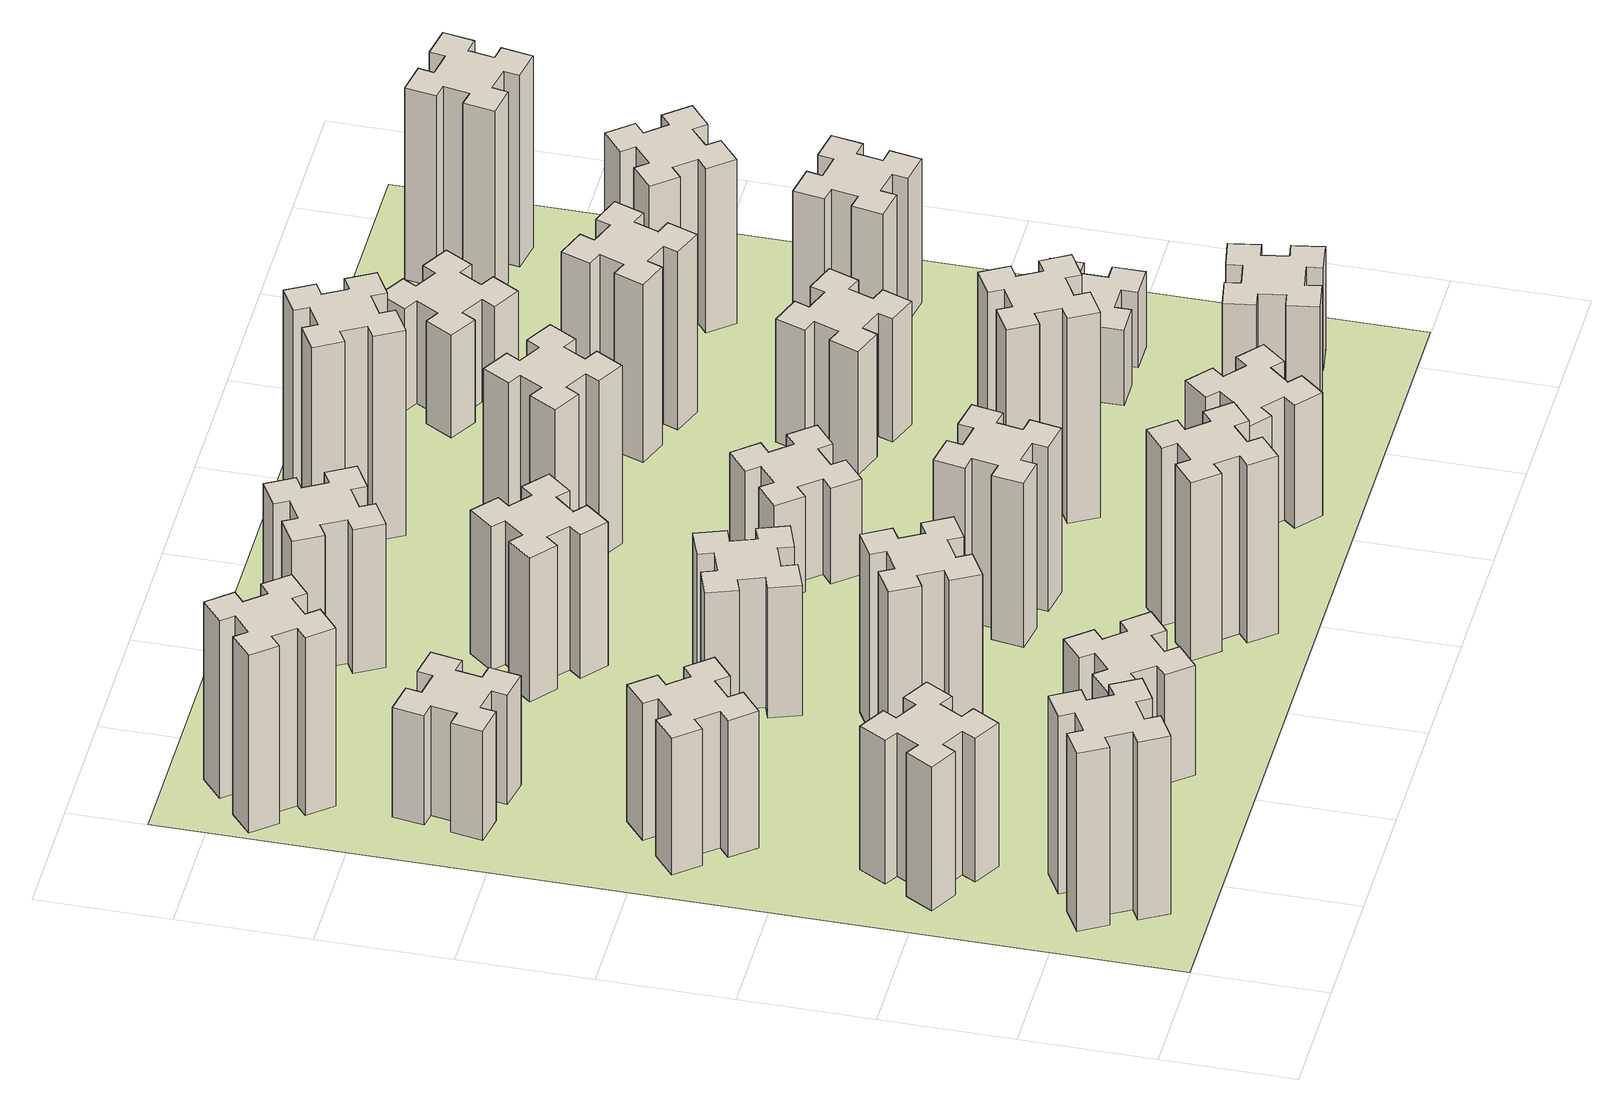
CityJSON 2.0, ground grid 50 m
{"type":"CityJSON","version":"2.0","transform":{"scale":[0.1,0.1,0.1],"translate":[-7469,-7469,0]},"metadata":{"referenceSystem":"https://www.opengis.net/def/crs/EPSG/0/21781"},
"CityObjects":{
"building1":{"type":"Building","attributes":{"class":"1000","function":"1000","usage":"1000","yearOfConstruction":2016,"roofType":"1000","measuredHeight":78,"storeysAboveGround":30,"storeysBelowGround":0},"geometry":[{"type":"Solid","lod":"1","boundaries":[[[[0,1,2,3,4,5,6,7,8,9,10,11,12,13,14,15,16,17,18,19]],[[17,16,20,21]],[[16,15,22,20]],[[15,14,23,22]],[[14,13,24,23]],[[13,12,25,24]],[[12,11,26,25]],[[11,10,27,26]],[[10,9,28,27]],[[9,8,29,28]],[[8,7,30,29]],[[7,6,31,30]],[[6,5,32,31]],[[5,4,33,32]],[[4,3,34,33]],[[3,2,35,34]],[[2,1,36,35]],[[1,0,37,36]],[[0,19,38,37]],[[19,18,39,38]],[[18,17,21,39]],[[24,25,26,27,28,29,30,31,32,33,34,35,36,37,38,39,21,20,22,23]]]]}]},
"building2":{"type":"Building","attributes":{"class":"1000","function":"1000","usage":"1000","yearOfConstruction":2016,"roofType":"1000","measuredHeight":63,"storeysAboveGround":30,"storeysBelowGround":0},"geometry":[{"type":"Solid","lod":"1","boundaries":[[[[40,41,42,43,44,45,46,47,48,49,50,51,52,53,54,55,56,57,58,59]],[[57,56,60,61]],[[56,55,62,60]],[[55,54,63,62]],[[54,53,64,63]],[[53,52,65,64]],[[52,51,66,65]],[[51,50,67,66]],[[50,49,68,67]],[[49,48,69,68]],[[48,47,70,69]],[[47,46,71,70]],[[46,45,72,71]],[[45,44,73,72]],[[44,43,74,73]],[[43,42,75,74]],[[42,41,76,75]],[[41,40,77,76]],[[40,59,78,77]],[[59,58,79,78]],[[58,57,61,79]],[[64,65,66,67,68,69,70,71,72,73,74,75,76,77,78,79,61,60,62,63]]]]}]},
"building3":{"type":"Building","attributes":{"class":"1000","function":"1000","usage":"1000","yearOfConstruction":2016,"roofType":"1000","measuredHeight":60,"storeysAboveGround":30,"storeysBelowGround":0},"geometry":[{"type":"Solid","lod":"1","boundaries":[[[[80,81,82,83,84,85,86,87,88,89,90,91,92,93,94,95,96,97,98,99]],[[97,96,100,101]],[[96,95,102,100]],[[95,94,103,102]],[[94,93,104,103]],[[93,92,105,104]],[[92,91,106,105]],[[91,90,107,106]],[[90,89,108,107]],[[89,88,109,108]],[[88,87,110,109]],[[87,86,111,110]],[[86,85,112,111]],[[85,84,113,112]],[[84,83,114,113]],[[83,82,115,114]],[[82,81,116,115]],[[81,80,117,116]],[[80,99,118,117]],[[99,98,119,118]],[[98,97,101,119]],[[104,105,106,107,108,109,110,111,112,113,114,115,116,117,118,119,101,100,102,103]]]]}]},
"building4":{"type":"Building","attributes":{"class":"1000","function":"1000","usage":"1000","yearOfConstruction":2016,"roofType":"1000","measuredHeight":48,"storeysAboveGround":30,"storeysBelowGround":0},"geometry":[{"type":"Solid","lod":"1","boundaries":[[[[120,121,122,123,124,125,126,127,128,129,130,131,132,133,134,135,136,137,138,139]],[[137,136,140,141]],[[136,135,142,140]],[[135,134,143,142]],[[134,133,144,143]],[[133,132,145,144]],[[132,131,146,145]],[[131,130,147,146]],[[130,129,148,147]],[[129,128,149,148]],[[128,127,150,149]],[[127,126,151,150]],[[126,125,152,151]],[[125,124,153,152]],[[124,123,154,153]],[[123,122,155,154]],[[122,121,156,155]],[[121,120,157,156]],[[120,139,158,157]],[[139,138,159,158]],[[138,137,141,159]],[[144,145,146,147,148,149,150,151,152,153,154,155,156,157,158,159,141,140,142,143]]]]}]},
"building5":{"type":"Building","attributes":{"class":"1000","function":"1000","usage":"1000","yearOfConstruction":2016,"roofType":"1000","measuredHeight":48,"storeysAboveGround":30,"storeysBelowGround":0},"geometry":[{"type":"Solid","lod":"1","boundaries":[[[[160,161,162,163,164,165,166,167,168,169,170,171,172,173,174,175,176,177,178,179]],[[177,176,180,181]],[[176,175,182,180]],[[175,174,183,182]],[[174,173,184,183]],[[173,172,185,184]],[[172,171,186,185]],[[171,170,187,186]],[[170,169,188,187]],[[169,168,189,188]],[[168,167,190,189]],[[167,166,191,190]],[[166,165,192,191]],[[165,164,193,192]],[[164,163,194,193]],[[163,162,195,194]],[[162,161,196,195]],[[161,160,197,196]],[[160,179,198,197]],[[179,178,199,198]],[[178,177,181,199]],[[184,185,186,187,188,189,190,191,192,193,194,195,196,197,198,199,181,180,182,183]]]]}]},
"building6":{"type":"Building","attributes":{"class":"1000","function":"1000","usage":"1000","yearOfConstruction":2016,"roofType":"1000","measuredHeight":78,"storeysAboveGround":30,"storeysBelowGround":0},"geometry":[{"type":"Solid","lod":"1","boundaries":[[[[200,201,202,203,204,205,206,207,208,209,210,211,212,213,214,215,216,217,218,219]],[[217,216,220,221]],[[216,215,222,220]],[[215,214,223,222]],[[214,213,224,223]],[[213,212,225,224]],[[212,211,226,225]],[[211,210,227,226]],[[210,209,228,227]],[[209,208,229,228]],[[208,207,230,229]],[[207,206,231,230]],[[206,205,232,231]],[[205,204,233,232]],[[204,203,234,233]],[[203,202,235,234]],[[202,201,236,235]],[[201,200,237,236]],[[200,219,238,237]],[[219,218,239,238]],[[218,217,221,239]],[[224,225,226,227,228,229,230,231,232,233,234,235,236,237,238,239,221,220,222,223]]]]}]},
"building7":{"type":"Building","attributes":{"class":"1000","function":"1000","usage":"1000","yearOfConstruction":2016,"roofType":"1000","measuredHeight":78,"storeysAboveGround":30,"storeysBelowGround":0},"geometry":[{"type":"Solid","lod":"1","boundaries":[[[[240,241,242,243,244,245,246,247,248,249,250,251,252,253,254,255,256,257,258,259]],[[257,256,260,261]],[[256,255,262,260]],[[255,254,263,262]],[[254,253,264,263]],[[253,252,265,264]],[[252,251,266,265]],[[251,250,267,266]],[[250,249,268,267]],[[249,248,269,268]],[[248,247,270,269]],[[247,246,271,270]],[[246,245,272,271]],[[245,244,273,272]],[[244,243,274,273]],[[243,242,275,274]],[[242,241,276,275]],[[241,240,277,276]],[[240,259,278,277]],[[259,258,279,278]],[[258,257,261,279]],[[264,265,266,267,268,269,270,271,272,273,274,275,276,277,278,279,261,260,262,263]]]]}]},
"building8":{"type":"Building","attributes":{"class":"1000","function":"1000","usage":"1000","yearOfConstruction":2016,"roofType":"1000","measuredHeight":57,"storeysAboveGround":30,"storeysBelowGround":0},"geometry":[{"type":"Solid","lod":"1","boundaries":[[[[280,281,282,283,284,285,286,287,288,289,290,291,292,293,294,295,296,297,298,299]],[[297,296,300,301]],[[296,295,302,300]],[[295,294,303,302]],[[294,293,304,303]],[[293,292,305,304]],[[292,291,306,305]],[[291,290,307,306]],[[290,289,308,307]],[[289,288,309,308]],[[288,287,310,309]],[[287,286,311,310]],[[286,285,312,311]],[[285,284,313,312]],[[284,283,314,313]],[[283,282,315,314]],[[282,281,316,315]],[[281,280,317,316]],[[280,299,318,317]],[[299,298,319,318]],[[298,297,301,319]],[[304,305,306,307,308,309,310,311,312,313,314,315,316,317,318,319,301,300,302,303]]]]}]},
"building9":{"type":"Building","attributes":{"class":"1000","function":"1000","usage":"1000","yearOfConstruction":2016,"roofType":"1000","measuredHeight":63,"storeysAboveGround":30,"storeysBelowGround":0},"geometry":[{"type":"Solid","lod":"1","boundaries":[[[[320,321,322,323,324,325,326,327,328,329,330,331,332,333,334,335,336,337,338,339]],[[337,336,340,341]],[[336,335,342,340]],[[335,334,343,342]],[[334,333,344,343]],[[333,332,345,344]],[[332,331,346,345]],[[331,330,347,346]],[[330,329,348,347]],[[329,328,349,348]],[[328,327,350,349]],[[327,326,351,350]],[[326,325,352,351]],[[325,324,353,352]],[[324,323,354,353]],[[323,322,355,354]],[[322,321,356,355]],[[321,320,357,356]],[[320,339,358,357]],[[339,338,359,358]],[[338,337,341,359]],[[344,345,346,347,348,349,350,351,352,353,354,355,356,357,358,359,341,340,342,343]]]]}]},
"building10":{"type":"Building","attributes":{"class":"1000","function":"1000","usage":"1000","yearOfConstruction":2016,"roofType":"1000","measuredHeight":78,"storeysAboveGround":30,"storeysBelowGround":0},"geometry":[{"type":"Solid","lod":"1","boundaries":[[[[360,361,362,363,364,365,366,367,368,369,370,371,372,373,374,375,376,377,378,379]],[[377,376,380,381]],[[376,375,382,380]],[[375,374,383,382]],[[374,373,384,383]],[[373,372,385,384]],[[372,371,386,385]],[[371,370,387,386]],[[370,369,388,387]],[[369,368,389,388]],[[368,367,390,389]],[[367,366,391,390]],[[366,365,392,391]],[[365,364,393,392]],[[364,363,394,393]],[[363,362,395,394]],[[362,361,396,395]],[[361,360,397,396]],[[360,379,398,397]],[[379,378,399,398]],[[378,377,381,399]],[[384,385,386,387,388,389,390,391,392,393,394,395,396,397,398,399,381,380,382,383]]]]}]},
"building11":{"type":"Building","attributes":{"class":"1000","function":"1000","usage":"1000","yearOfConstruction":2016,"roofType":"1000","measuredHeight":63,"storeysAboveGround":30,"storeysBelowGround":0},"geometry":[{"type":"Solid","lod":"1","boundaries":[[[[400,401,402,403,404,405,406,407,408,409,410,411,412,413,414,415,416,417,418,419]],[[417,416,420,421]],[[416,415,422,420]],[[415,414,423,422]],[[414,413,424,423]],[[413,412,425,424]],[[412,411,426,425]],[[411,410,427,426]],[[410,409,428,427]],[[409,408,429,428]],[[408,407,430,429]],[[407,406,431,430]],[[406,405,432,431]],[[405,404,433,432]],[[404,403,434,433]],[[403,402,435,434]],[[402,401,436,435]],[[401,400,437,436]],[[400,419,438,437]],[[419,418,439,438]],[[418,417,421,439]],[[424,425,426,427,428,429,430,431,432,433,434,435,436,437,438,439,421,420,422,423]]]]}]},
"building12":{"type":"Building","attributes":{"class":"1000","function":"1000","usage":"1000","yearOfConstruction":2016,"roofType":"1000","measuredHeight":72,"storeysAboveGround":30,"storeysBelowGround":0},"geometry":[{"type":"Solid","lod":"1","boundaries":[[[[440,441,442,443,444,445,446,447,448,449,450,451,452,453,454,455,456,457,458,459]],[[457,456,460,461]],[[456,455,462,460]],[[455,454,463,462]],[[454,453,464,463]],[[453,452,465,464]],[[452,451,466,465]],[[451,450,467,466]],[[450,449,468,467]],[[449,448,469,468]],[[448,447,470,469]],[[447,446,471,470]],[[446,445,472,471]],[[445,444,473,472]],[[444,443,474,473]],[[443,442,475,474]],[[442,441,476,475]],[[441,440,477,476]],[[440,459,478,477]],[[459,458,479,478]],[[458,457,461,479]],[[464,465,466,467,468,469,470,471,472,473,474,475,476,477,478,479,461,460,462,463]]]]}]},
"building13":{"type":"Building","attributes":{"class":"1000","function":"1000","usage":"1000","yearOfConstruction":2016,"roofType":"1000","measuredHeight":42,"storeysAboveGround":30,"storeysBelowGround":0},"geometry":[{"type":"Solid","lod":"1","boundaries":[[[[480,481,482,483,484,485,486,487,488,489,490,491,492,493,494,495,496,497,498,499]],[[497,496,500,501]],[[496,495,502,500]],[[495,494,503,502]],[[494,493,504,503]],[[493,492,505,504]],[[492,491,506,505]],[[491,490,507,506]],[[490,489,508,507]],[[489,488,509,508]],[[488,487,510,509]],[[487,486,511,510]],[[486,485,512,511]],[[485,484,513,512]],[[484,483,514,513]],[[483,482,515,514]],[[482,481,516,515]],[[481,480,517,516]],[[480,499,518,517]],[[499,498,519,518]],[[498,497,501,519]],[[504,505,506,507,508,509,510,511,512,513,514,515,516,517,518,519,501,500,502,503]]]]}]},
"building14":{"type":"Building","attributes":{"class":"1000","function":"1000","usage":"1000","yearOfConstruction":2016,"roofType":"1000","measuredHeight":78,"storeysAboveGround":30,"storeysBelowGround":0},"geometry":[{"type":"Solid","lod":"1","boundaries":[[[[520,521,522,523,524,525,526,527,528,529,530,531,532,533,534,535,536,537,538,539]],[[537,536,540,541]],[[536,535,542,540]],[[535,534,543,542]],[[534,533,544,543]],[[533,532,545,544]],[[532,531,546,545]],[[531,530,547,546]],[[530,529,548,547]],[[529,528,549,548]],[[528,527,550,549]],[[527,526,551,550]],[[526,525,552,551]],[[525,524,553,552]],[[524,523,554,553]],[[523,522,555,554]],[[522,521,556,555]],[[521,520,557,556]],[[520,539,558,557]],[[539,538,559,558]],[[538,537,541,559]],[[544,545,546,547,548,549,550,551,552,553,554,555,556,557,558,559,541,540,542,543]]]]}]},
"building15":{"type":"Building","attributes":{"class":"1000","function":"1000","usage":"1000","yearOfConstruction":2016,"roofType":"1000","measuredHeight":54,"storeysAboveGround":30,"storeysBelowGround":0},"geometry":[{"type":"Solid","lod":"1","boundaries":[[[[560,561,562,563,564,565,566,567,568,569,570,571,572,573,574,575,576,577,578,579]],[[577,576,580,581]],[[576,575,582,580]],[[575,574,583,582]],[[574,573,584,583]],[[573,572,585,584]],[[572,571,586,585]],[[571,570,587,586]],[[570,569,588,587]],[[569,568,589,588]],[[568,567,590,589]],[[567,566,591,590]],[[566,565,592,591]],[[565,564,593,592]],[[564,563,594,593]],[[563,562,595,594]],[[562,561,596,595]],[[561,560,597,596]],[[560,579,598,597]],[[579,578,599,598]],[[578,577,581,599]],[[584,585,586,587,588,589,590,591,592,593,594,595,596,597,598,599,581,580,582,583]]]]}]},
"building16":{"type":"Building","attributes":{"class":"1000","function":"1000","usage":"1000","yearOfConstruction":2016,"roofType":"1000","measuredHeight":90,"storeysAboveGround":30,"storeysBelowGround":0},"geometry":[{"type":"Solid","lod":"1","boundaries":[[[[600,601,602,603,604,605,606,607,608,609,610,611,612,613,614,615,616,617,618,619]],[[617,616,620,621]],[[616,615,622,620]],[[615,614,623,622]],[[614,613,624,623]],[[613,612,625,624]],[[612,611,626,625]],[[611,610,627,626]],[[610,609,628,627]],[[609,608,629,628]],[[608,607,630,629]],[[607,606,631,630]],[[606,605,632,631]],[[605,604,633,632]],[[604,603,634,633]],[[603,602,635,634]],[[602,601,636,635]],[[601,600,637,636]],[[600,619,638,637]],[[619,618,639,638]],[[618,617,621,639]],[[624,625,626,627,628,629,630,631,632,633,634,635,636,637,638,639,621,620,622,623]]]]}]},
"building17":{"type":"Building","attributes":{"class":"1000","function":"1000","usage":"1000","yearOfConstruction":2016,"roofType":"1000","measuredHeight":90,"storeysAboveGround":30,"storeysBelowGround":0},"geometry":[{"type":"Solid","lod":"1","boundaries":[[[[640,641,642,643,644,645,646,647,648,649,650,651,652,653,654,655,656,657,658,659]],[[657,656,660,661]],[[656,655,662,660]],[[655,654,663,662]],[[654,653,664,663]],[[653,652,665,664]],[[652,651,666,665]],[[651,650,667,666]],[[650,649,668,667]],[[649,648,669,668]],[[648,647,670,669]],[[647,646,671,670]],[[646,645,672,671]],[[645,644,673,672]],[[644,643,674,673]],[[643,642,675,674]],[[642,641,676,675]],[[641,640,677,676]],[[640,659,678,677]],[[659,658,679,678]],[[658,657,661,679]],[[664,665,666,667,668,669,670,671,672,673,674,675,676,677,678,679,661,660,662,663]]]]}]},
"building18":{"type":"Building","attributes":{"class":"1000","function":"1000","usage":"1000","yearOfConstruction":2016,"roofType":"1000","measuredHeight":54,"storeysAboveGround":30,"storeysBelowGround":0},"geometry":[{"type":"Solid","lod":"1","boundaries":[[[[680,681,682,683,684,685,686,687,688,689,690,691,692,693,694,695,696,697,698,699]],[[697,696,700,701]],[[696,695,702,700]],[[695,694,703,702]],[[694,693,704,703]],[[693,692,705,704]],[[692,691,706,705]],[[691,690,707,706]],[[690,689,708,707]],[[689,688,709,708]],[[688,687,710,709]],[[687,686,711,710]],[[686,685,712,711]],[[685,684,713,712]],[[684,683,714,713]],[[683,682,715,714]],[[682,681,716,715]],[[681,680,717,716]],[[680,699,718,717]],[[699,698,719,718]],[[698,697,701,719]],[[704,705,706,707,708,709,710,711,712,713,714,715,716,717,718,719,701,700,702,703]]]]}]},
"building19":{"type":"Building","attributes":{"class":"1000","function":"1000","usage":"1000","yearOfConstruction":2016,"roofType":"1000","measuredHeight":78,"storeysAboveGround":30,"storeysBelowGround":0},"geometry":[{"type":"Solid","lod":"1","boundaries":[[[[720,721,722,723,724,725,726,727,728,729,730,731,732,733,734,735,736,737,738,739]],[[737,736,740,741]],[[736,735,742,740]],[[735,734,743,742]],[[734,733,744,743]],[[733,732,745,744]],[[732,731,746,745]],[[731,730,747,746]],[[730,729,748,747]],[[729,728,749,748]],[[728,727,750,749]],[[727,726,751,750]],[[726,725,752,751]],[[725,724,753,752]],[[724,723,754,753]],[[723,722,755,754]],[[722,721,756,755]],[[721,720,757,756]],[[720,739,758,757]],[[739,738,759,758]],[[738,737,741,759]],[[744,745,746,747,748,749,750,751,752,753,754,755,756,757,758,759,741,740,742,743]]]]}]},
"building20":{"type":"Building","attributes":{"class":"1000","function":"1000","usage":"1000","yearOfConstruction":2016,"roofType":"1000","measuredHeight":45,"storeysAboveGround":30,"storeysBelowGround":0},"geometry":[{"type":"Solid","lod":"1","boundaries":[[[[760,761,762,763,764,765,766,767,768,769,770,771,772,773,774,775,776,777,778,779]],[[777,776,780,781]],[[776,775,782,780]],[[775,774,783,782]],[[774,773,784,783]],[[773,772,785,784]],[[772,771,786,785]],[[771,770,787,786]],[[770,769,788,787]],[[769,768,789,788]],[[768,767,790,789]],[[767,766,791,790]],[[766,765,792,791]],[[765,764,793,792]],[[764,763,794,793]],[[763,762,795,794]],[[762,761,796,795]],[[761,760,797,796]],[[760,779,798,797]],[[779,778,799,798]],[[778,777,781,799]],[[784,785,786,787,788,789,790,791,792,793,794,795,796,797,798,799,781,780,782,783]]]]}]},
"building21":{"type":"Building","attributes":{"class":"1000","function":"1000","usage":"1000","yearOfConstruction":2016,"roofType":"1000","measuredHeight":45,"storeysAboveGround":30,"storeysBelowGround":0},"geometry":[{"type":"Solid","lod":"1","boundaries":[[[[800,801,802,803,804,805,806,807,808,809,810,811,812,813,814,815,816,817,818,819]],[[817,816,820,821]],[[816,815,822,820]],[[815,814,823,822]],[[814,813,824,823]],[[813,812,825,824]],[[812,811,826,825]],[[811,810,827,826]],[[810,809,828,827]],[[809,808,829,828]],[[808,807,830,829]],[[807,806,831,830]],[[806,805,832,831]],[[805,804,833,832]],[[804,803,834,833]],[[803,802,835,834]],[[802,801,836,835]],[[801,800,837,836]],[[800,819,838,837]],[[819,818,839,838]],[[818,817,821,839]],[[824,825,826,827,828,829,830,831,832,833,834,835,836,837,838,839,821,820,822,823]]]]}]},
"building22":{"type":"Building","attributes":{"class":"1000","function":"1000","usage":"1000","yearOfConstruction":2016,"roofType":"1000","measuredHeight":33,"storeysAboveGround":30,"storeysBelowGround":0},"geometry":[{"type":"Solid","lod":"1","boundaries":[[[[840,841,842,843,844,845,846,847,848,849,850,851,852,853,854,855,856,857,858,859]],[[857,856,860,861]],[[856,855,862,860]],[[855,854,863,862]],[[854,853,864,863]],[[853,852,865,864]],[[852,851,866,865]],[[851,850,867,866]],[[850,849,868,867]],[[849,848,869,868]],[[848,847,870,869]],[[847,846,871,870]],[[846,845,872,871]],[[845,844,873,872]],[[844,843,874,873]],[[843,842,875,874]],[[842,841,876,875]],[[841,840,877,876]],[[840,859,878,877]],[[859,858,879,878]],[[858,857,861,879]],[[864,865,866,867,868,869,870,871,872,873,874,875,876,877,878,879,861,860,862,863]]]]}]},
"building23":{"type":"Building","attributes":{"class":"1000","function":"1000","usage":"1000","yearOfConstruction":2016,"roofType":"1000","measuredHeight":63,"storeysAboveGround":30,"storeysBelowGround":0},"geometry":[{"type":"Solid","lod":"1","boundaries":[[[[880,881,882,883,884,885,886,887,888,889,890,891,892,893,894,895,896,897,898,899]],[[897,896,900,901]],[[896,895,902,900]],[[895,894,903,902]],[[894,893,904,903]],[[893,892,905,904]],[[892,891,906,905]],[[891,890,907,906]],[[890,889,908,907]],[[889,888,909,908]],[[888,887,910,909]],[[887,886,911,910]],[[886,885,912,911]],[[885,884,913,912]],[[884,883,914,913]],[[883,882,915,914]],[[882,881,916,915]],[[881,880,917,916]],[[880,899,918,917]],[[899,898,919,918]],[[898,897,901,919]],[[904,905,906,907,908,909,910,911,912,913,914,915,916,917,918,919,901,900,902,903]]]]}]},
"building24":{"type":"Building","attributes":{"class":"1000","function":"1000","usage":"1000","yearOfConstruction":2016,"roofType":"1000","measuredHeight":72,"storeysAboveGround":30,"storeysBelowGround":0},"geometry":[{"type":"Solid","lod":"1","boundaries":[[[[920,921,922,923,924,925,926,927,928,929,930,931,932,933,934,935,936,937,938,939]],[[937,936,940,941]],[[936,935,942,940]],[[935,934,943,942]],[[934,933,944,943]],[[933,932,945,944]],[[932,931,946,945]],[[931,930,947,946]],[[930,929,948,947]],[[929,928,949,948]],[[928,927,950,949]],[[927,926,951,950]],[[926,925,952,951]],[[925,924,953,952]],[[924,923,954,953]],[[923,922,955,954]],[[922,921,956,955]],[[921,920,957,956]],[[920,939,958,957]],[[939,938,959,958]],[[938,937,941,959]],[[944,945,946,947,948,949,950,951,952,953,954,955,956,957,958,959,941,940,942,943]]]]}]},
"building25":{"type":"Building","attributes":{"class":"1000","function":"1000","usage":"1000","yearOfConstruction":2016,"roofType":"1000","measuredHeight":84,"storeysAboveGround":30,"storeysBelowGround":0},"geometry":[{"type":"Solid","lod":"1","boundaries":[[[[960,961,962,963,964,965,966,967,968,969,970,971,972,973,974,975,976,977,978,979]],[[977,976,980,981]],[[976,975,982,980]],[[975,974,983,982]],[[974,973,984,983]],[[973,972,985,984]],[[972,971,986,985]],[[971,970,987,986]],[[970,969,988,987]],[[969,968,989,988]],[[968,967,990,989]],[[967,966,991,990]],[[966,965,992,991]],[[965,964,993,992]],[[964,963,994,993]],[[963,962,995,994]],[[962,961,996,995]],[[961,960,997,996]],[[960,979,998,997]],[[979,978,999,998]],[[978,977,981,999]],[[984,985,986,987,988,989,990,991,992,993,994,995,996,997,998,999,981,980,982,983]]]]}]},
"landuse1":{"type":"LandUse","attributes":{"name":"plot1","function":"1010"},"geometry":[{"type":"MultiSurface","lod":"1","boundaries":[[[1000,1001,1002,1003]]]}]}
},
"vertices":[
[364,496,0],[277,446,0],[247,498,0],[143,438,0],[203,334,0],[255,364,0],[305,277,0],[253,247,0],[313,143,0],[417,203,0],[387,255,0],[474,305,0],[504,253,0],[608,313,0],[548,417,0],[496,387,0],[446,474,0],[498,504,0],[438,608,0],[334,548,0],[446,474,780],[498,504,780],[496,387,780],[548,417,780],[608,313,780],[504,253,780],[474,305,780],[387,255,780],[417,203,780],[313,143,780],[253,247,780],[305,277,780],[255,364,780],[203,334,780],[143,438,780],[247,498,780],[277,446,780],[364,496,780],[334,548,780],[438,608,780],
[474,1086,0],[387,1136,0],[417,1188,0],[313,1248,0],[253,1144,0],[305,1114,0],[255,1027,0],[203,1057,0],[143,953,0],[247,893,0],[277,945,0],[364,895,0],[334,843,0],[438,783,0],[498,887,0],[446,917,0],[496,1004,0],[548,974,0],[608,1078,0],[504,1138,0],[496,1004,630],[548,974,630],[446,917,630],[498,887,630],[438,783,630],[334,843,630],[364,895,630],[277,945,630],[247,893,630],[143,953,630],[203,1057,630],[255,1027,630],[305,1114,630],[253,1144,630],[313,1248,630],[417,1188,630],[387,1136,630],[474,1086,630],[504,1138,630],[608,1078,630],
[259,1823,0],[323,1746,0],[277,1708,0],[354,1616,0],[446,1693,0],[408,1739,0],[484,1803,0],[523,1757,0],[615,1834,0],[538,1926,0],[492,1888,0],[427,1964,0],[473,2003,0],[396,2095,0],[304,2018,0],[343,1972,0],[266,1907,0],[228,1953,0],[136,1876,0],[213,1784,0],[266,1907,600],[228,1953,600],[343,1972,600],[304,2018,600],[396,2095,600],[473,2003,600],[427,1964,600],[492,1888,600],[538,1926,600],[615,1834,600],[523,1757,600],[484,1803,600],[408,1739,600],[446,1693,600],[354,1616,600],[277,1708,600],[323,1746,600],[259,1823,600],[213,1784,600],[136,1876,600],
[475,2627,0],[492,2725,0],[551,2715,0],[572,2833,0],[454,2854,0],[444,2795,0],[345,2812,0],[356,2871,0],[237,2892,0],[217,2774,0],[276,2764,0],[258,2665,0],[199,2676,0],[178,2557,0],[297,2537,0],[307,2596,0],[405,2578,0],[395,2519,0],[513,2498,0],[534,2617,0],[405,2578,480],[395,2519,480],[307,2596,480],[297,2537,480],[178,2557,480],[199,2676,480],[258,2665,480],[276,2764,480],[217,2774,480],[237,2892,480],[356,2871,480],[345,2812,480],[444,2795,480],[454,2854,480],[572,2833,480],[551,2715,480],[492,2725,480],[475,2627,480],[534,2617,480],[513,2498,480],
[1232,508,0],[1167,584,0],[1213,623,0],[1136,715,0],[1044,638,0],[1083,592,0],[1006,527,0],[968,573,0],[876,496,0],[953,404,0],[999,443,0],[1063,366,0],[1017,328,0],[1094,236,0],[1186,313,0],[1148,359,0],[1224,423,0],[1263,377,0],[1355,454,0],[1278,546,0],[1224,423,480],[1263,377,480],[1148,359,480],[1186,313,480],[1094,236,480],[1017,328,480],[1063,366,480],[999,443,480],[953,404,480],[876,496,480],[968,573,480],[1006,527,480],[1083,592,480],[1044,638,480],[1136,715,480],[1213,623,480],[1167,584,480],[1232,508,480],[1278,546,480],[1355,454,480],
[308,3219,0],[384,3283,0],[423,3237,0],[515,3314,0],[438,3406,0],[392,3368,0],[327,3444,0],[373,3483,0],[296,3575,0],[204,3498,0],[243,3452,0],[166,3387,0],[128,3433,0],[36,3356,0],[113,3264,0],[159,3303,0],[223,3226,0],[177,3188,0],[254,3096,0],[346,3173,0],[223,3226,780],[177,3188,780],[159,3303,780],[113,3264,780],[36,3356,780],[128,3433,780],[166,3387,780],[243,3452,780],[204,3498,780],[296,3575,780],[373,3483,780],[327,3444,780],[392,3368,780],[438,3406,780],[515,3314,780],[423,3237,780],[384,3283,780],[308,3219,780],[346,3173,780],[254,3096,780],
[1236,1227,0],[1186,1314,0],[1238,1344,0],[1178,1448,0],[1074,1388,0],[1104,1336,0],[1017,1286,0],[987,1338,0],[883,1278,0],[943,1174,0],[995,1204,0],[1045,1117,0],[993,1087,0],[1053,983,0],[1157,1043,0],[1127,1095,0],[1214,1145,0],[1244,1093,0],[1348,1153,0],[1288,1257,0],[1214,1145,780],[1244,1093,780],[1127,1095,780],[1157,1043,780],[1053,983,780],[993,1087,780],[1045,1117,780],[995,1204,780],[943,1174,780],[883,1278,780],[987,1338,780],[1017,1286,780],[1104,1336,780],[1074,1388,780],[1178,1448,780],[1238,1344,780],[1186,1314,780],[1236,1227,780],[1288,1257,780],[1348,1153,780],
[1336,1846,0],[1302,1940,0],[1358,1960,0],[1317,2073,0],[1204,2032,0],[1225,1976,0],[1131,1942,0],[1110,1998,0],[997,1957,0],[1039,1844,0],[1095,1865,0],[1129,1771,0],[1073,1750,0],[1114,1637,0],[1227,1679,0],[1206,1735,0],[1300,1769,0],[1320,1713,0],[1433,1754,0],[1392,1867,0],[1300,1769,570],[1320,1713,570],[1206,1735,570],[1227,1679,570],[1114,1637,570],[1073,1750,570],[1129,1771,570],[1095,1865,570],[1039,1844,570],[997,1957,570],[1110,1998,570],[1131,1942,570],[1225,1976,570],[1204,2032,570],[1317,2073,570],[1358,1960,570],[1302,1940,570],[1336,1846,570],[1392,1867,570],[1433,1754,570],
[1267,2486,0],[1332,2563,0],[1378,2524,0],[1455,2616,0],[1363,2693,0],[1324,2647,0],[1248,2712,0],[1286,2758,0],[1194,2835,0],[1117,2743,0],[1163,2704,0],[1099,2628,0],[1053,2666,0],[976,2574,0],[1068,2497,0],[1106,2543,0],[1183,2479,0],[1144,2433,0],[1236,2356,0],[1313,2448,0],[1183,2479,630],[1144,2433,630],[1106,2543,630],[1068,2497,630],[976,2574,630],[1053,2666,630],[1099,2628,630],[1163,2704,630],[1117,2743,630],[1194,2835,630],[1286,2758,630],[1248,2712,630],[1324,2647,630],[1363,2693,630],[1455,2616,630],[1378,2524,630],[1332,2563,630],[1267,2486,630],[1313,2448,630],[1236,2356,630],
[2072,408,0],[2007,484,0],[2053,523,0],[1976,615,0],[1884,538,0],[1923,492,0],[1846,427,0],[1808,473,0],[1716,396,0],[1793,304,0],[1839,343,0],[1903,266,0],[1857,228,0],[1934,136,0],[2026,213,0],[1988,259,0],[2064,323,0],[2103,277,0],[2195,354,0],[2118,446,0],[2064,323,780],[2103,277,780],[1988,259,780],[2026,213,780],[1934,136,780],[1857,228,780],[1903,266,780],[1839,343,780],[1793,304,780],[1716,396,780],[1808,473,780],[1846,427,780],[1923,492,780],[1884,538,780],[1976,615,780],[2053,523,780],[2007,484,780],[2072,408,780],[2118,446,780],[2195,354,780],
[1104,3456,0],[1017,3406,0],[987,3458,0],[883,3398,0],[943,3294,0],[995,3324,0],[1045,3237,0],[993,3207,0],[1053,3103,0],[1157,3163,0],[1127,3215,0],[1214,3265,0],[1244,3213,0],[1348,3273,0],[1288,3377,0],[1236,3347,0],[1186,3434,0],[1238,3464,0],[1178,3568,0],[1074,3508,0],[1186,3434,630],[1238,3464,630],[1236,3347,630],[1288,3377,630],[1348,3273,630],[1244,3213,630],[1214,3265,630],[1127,3215,630],[1157,3163,630],[1053,3103,630],[993,3207,630],[1045,3237,630],[995,3324,630],[943,3294,630],[883,3398,630],[987,3458,630],[1017,3406,630],[1104,3456,630],[1074,3508,630],[1178,3568,630],
[1924,1215,0],[1825,1232,0],[1836,1291,0],[1717,1312,0],[1697,1194,0],[1756,1184,0],[1738,1085,0],[1679,1096,0],[1658,977,0],[1777,957,0],[1787,1016,0],[1885,998,0],[1875,939,0],[1993,918,0],[2014,1037,0],[1955,1047,0],[1972,1145,0],[2031,1135,0],[2052,1253,0],[1934,1274,0],[1972,1145,720],[2031,1135,720],[1955,1047,720],[2014,1037,720],[1993,918,720],[1875,939,720],[1885,998,720],[1787,1016,720],[1777,957,720],[1658,977,720],[1679,1096,720],[1738,1085,720],[1756,1184,720],[1697,1194,720],[1717,1312,720],[1836,1291,720],[1825,1232,720],[1924,1215,720],[1934,1274,720],[2052,1253,720],
[1839,1823,0],[1903,1746,0],[1857,1708,0],[1934,1616,0],[2026,1693,0],[1988,1739,0],[2064,1803,0],[2103,1757,0],[2195,1834,0],[2118,1926,0],[2072,1888,0],[2007,1964,0],[2053,2003,0],[1976,2095,0],[1884,2018,0],[1923,1972,0],[1846,1907,0],[1808,1953,0],[1716,1876,0],[1793,1784,0],[1846,1907,420],[1808,1953,420],[1923,1972,420],[1884,2018,420],[1976,2095,420],[2053,2003,420],[2007,1964,420],[2072,1888,420],[2118,1926,420],[2195,1834,420],[2103,1757,420],[2064,1803,420],[1988,1739,420],[2026,1693,420],[1934,1616,420],[1857,1708,420],[1903,1746,420],[1839,1823,420],[1793,1784,420],[1716,1876,420],
[1926,2597,0],[1976,2684,0],[2028,2654,0],[2088,2758,0],[1984,2818,0],[1954,2766,0],[1867,2816,0],[1897,2868,0],[1793,2928,0],[1733,2824,0],[1785,2794,0],[1735,2707,0],[1683,2737,0],[1623,2633,0],[1727,2573,0],[1757,2625,0],[1844,2575,0],[1814,2523,0],[1918,2463,0],[1978,2567,0],[1844,2575,780],[1814,2523,780],[1757,2625,780],[1727,2573,780],[1623,2633,780],[1683,2737,780],[1735,2707,780],[1785,2794,780],[1733,2824,780],[1793,2928,780],[1897,2868,780],[1867,2816,780],[1954,2766,780],[1984,2818,780],[2088,2758,780],[2028,2654,780],[1976,2684,780],[1926,2597,780],[1978,2567,780],[1918,2463,780],
[2543,484,0],[2479,408,0],[2433,446,0],[2356,354,0],[2448,277,0],[2486,323,0],[2563,259,0],[2524,213,0],[2616,136,0],[2693,228,0],[2647,266,0],[2712,343,0],[2758,304,0],[2835,396,0],[2743,473,0],[2704,427,0],[2628,492,0],[2666,538,0],[2574,615,0],[2497,523,0],[2628,492,540],[2666,538,540],[2704,427,540],[2743,473,540],[2835,396,540],[2758,304,540],[2712,343,540],[2647,266,540],[2693,228,540],[2616,136,540],[2524,213,540],[2563,259,540],[2486,323,540],[2448,277,540],[2356,354,540],[2433,446,540],[2479,408,540],[2543,484,540],[2497,523,540],[2574,615,540],
[2484,1236,0],[2397,1186,0],[2367,1238,0],[2263,1178,0],[2323,1074,0],[2375,1104,0],[2425,1017,0],[2373,987,0],[2433,883,0],[2537,943,0],[2507,995,0],[2594,1045,0],[2624,993,0],[2728,1053,0],[2668,1157,0],[2616,1127,0],[2566,1214,0],[2618,1244,0],[2558,1348,0],[2454,1288,0],[2566,1214,900],[2618,1244,900],[2616,1127,900],[2668,1157,900],[2728,1053,900],[2624,993,900],[2594,1045,900],[2507,995,900],[2537,943,900],[2433,883,900],[2373,987,900],[2425,1017,900],[2375,1104,900],[2323,1074,900],[2263,1178,900],[2367,1238,900],[2397,1186,900],[2484,1236,900],[2454,1288,900],[2558,1348,900],
[1844,3556,0],[1757,3506,0],[1727,3558,0],[1623,3498,0],[1683,3394,0],[1735,3424,0],[1785,3337,0],[1733,3307,0],[1793,3203,0],[1897,3263,0],[1867,3315,0],[1954,3365,0],[1984,3313,0],[2088,3373,0],[2028,3477,0],[1976,3447,0],[1926,3534,0],[1978,3564,0],[1918,3668,0],[1814,3608,0],[1926,3534,900],[1978,3564,900],[1976,3447,900],[2028,3477,900],[2088,3373,900],[1984,3313,900],[1954,3365,900],[1867,3315,900],[1897,3263,900],[1793,3203,900],[1733,3307,900],[1785,3337,900],[1735,3424,900],[1683,3394,900],[1623,3498,900],[1727,3558,900],[1757,3506,900],[1844,3556,900],[1814,3608,900],[1918,3668,900],
[2611,1769,0],[2705,1735,0],[2684,1679,0],[2797,1637,0],[2838,1750,0],[2782,1771,0],[2816,1865,0],[2872,1844,0],[2913,1957,0],[2800,1998,0],[2780,1942,0],[2686,1976,0],[2707,2032,0],[2594,2073,0],[2553,1960,0],[2609,1940,0],[2575,1846,0],[2519,1867,0],[2477,1754,0],[2590,1713,0],[2575,1846,540],[2519,1867,540],[2609,1940,540],[2553,1960,540],[2594,2073,540],[2707,2032,540],[2686,1976,540],[2780,1942,540],[2800,1998,540],[2913,1957,540],[2872,1844,540],[2816,1865,540],[2782,1771,540],[2838,1750,540],[2797,1637,540],[2684,1679,540],[2705,1735,540],[2611,1769,540],[2590,1713,540],[2477,1754,540],
[2511,2509,0],[2605,2475,0],[2584,2419,0],[2697,2377,0],[2738,2490,0],[2682,2511,0],[2716,2605,0],[2772,2584,0],[2813,2697,0],[2700,2738,0],[2680,2682,0],[2586,2716,0],[2607,2772,0],[2494,2813,0],[2453,2700,0],[2509,2680,0],[2475,2586,0],[2419,2607,0],[2377,2494,0],[2490,2453,0],[2475,2586,780],[2419,2607,780],[2509,2680,780],[2453,2700,780],[2494,2813,780],[2607,2772,780],[2586,2716,780],[2680,2682,780],[2700,2738,780],[2813,2697,780],[2772,2584,780],[2716,2605,780],[2682,2511,780],[2738,2490,780],[2697,2377,780],[2584,2419,780],[2605,2475,780],[2511,2509,780],[2490,2453,780],[2377,2494,780],
[3305,358,0],[3404,376,0],[3414,317,0],[3532,337,0],[3511,456,0],[3452,445,0],[3435,544,0],[3494,554,0],[3473,672,0],[3355,651,0],[3365,592,0],[3267,575,0],[3257,634,0],[3138,613,0],[3159,495,0],[3218,505,0],[3236,407,0],[3177,397,0],[3197,278,0],[3316,299,0],[3236,407,450],[3177,397,450],[3218,505,450],[3159,495,450],[3138,613,450],[3257,634,450],[3267,575,450],[3365,592,450],[3355,651,450],[3473,672,450],[3494,554,450],[3435,544,450],[3452,445,450],[3511,456,450],[3532,337,450],[3414,317,450],[3404,376,450],[3305,358,450],[3316,299,450],[3197,278,450],
[2497,3165,0],[2584,3115,0],[2554,3063,0],[2658,3003,0],[2718,3107,0],[2666,3137,0],[2716,3224,0],[2768,3194,0],[2828,3298,0],[2724,3358,0],[2694,3306,0],[2607,3356,0],[2637,3408,0],[2533,3468,0],[2473,3364,0],[2525,3334,0],[2475,3247,0],[2423,3277,0],[2363,3173,0],[2467,3113,0],[2475,3247,450],[2423,3277,450],[2525,3334,450],[2473,3364,450],[2533,3468,450],[2637,3408,450],[2607,3356,450],[2694,3306,450],[2724,3358,450],[2828,3298,450],[2768,3194,450],[2716,3224,450],[2666,3137,450],[2718,3107,450],[2658,3003,450],[2554,3063,450],[2584,3115,450],[2497,3165,450],[2467,3113,450],[2363,3173,450],
[3185,1005,0],[3285,1005,0],[3285,945,0],[3405,945,0],[3405,1065,0],[3345,1065,0],[3345,1165,0],[3405,1165,0],[3405,1285,0],[3285,1285,0],[3285,1225,0],[3185,1225,0],[3185,1285,0],[3065,1285,0],[3065,1165,0],[3125,1165,0],[3125,1065,0],[3065,1065,0],[3065,945,0],[3185,945,0],[3125,1065,330],[3065,1065,330],[3125,1165,330],[3065,1165,330],[3065,1285,330],[3185,1285,330],[3185,1225,330],[3285,1225,330],[3285,1285,330],[3405,1285,330],[3405,1165,330],[3345,1165,330],[3345,1065,330],[3405,1065,330],[3405,945,330],[3285,945,330],[3285,1005,330],[3185,1005,330],[3185,945,330],[3065,945,330],
[3404,2055,0],[3305,2072,0],[3316,2131,0],[3197,2152,0],[3177,2034,0],[3236,2024,0],[3218,1925,0],[3159,1936,0],[3138,1817,0],[3257,1797,0],[3267,1856,0],[3365,1838,0],[3355,1779,0],[3473,1758,0],[3494,1877,0],[3435,1887,0],[3452,1985,0],[3511,1975,0],[3532,2093,0],[3414,2114,0],[3452,1985,630],[3511,1975,630],[3435,1887,630],[3494,1877,630],[3473,1758,630],[3355,1779,630],[3365,1838,630],[3267,1856,630],[3257,1797,630],[3138,1817,630],[3159,1936,630],[3218,1925,630],[3236,2024,630],[3177,2034,630],[3197,2152,630],[3316,2131,630],[3305,2072,630],[3404,2055,630],[3414,2114,630],[3532,2093,630],
[3119,2563,0],[3183,2486,0],[3137,2448,0],[3214,2356,0],[3306,2433,0],[3268,2479,0],[3344,2543,0],[3383,2497,0],[3475,2574,0],[3398,2666,0],[3352,2628,0],[3287,2704,0],[3333,2743,0],[3256,2835,0],[3164,2758,0],[3203,2712,0],[3126,2647,0],[3088,2693,0],[2996,2616,0],[3073,2524,0],[3126,2647,720],[3088,2693,720],[3203,2712,720],[3164,2758,720],[3256,2835,720],[3333,2743,720],[3287,2704,720],[3352,2628,720],[3398,2666,720],[3475,2574,720],[3383,2497,720],[3344,2543,720],[3268,2479,720],[3306,2433,720],[3214,2356,720],[3137,2448,720],[3183,2486,720],[3119,2563,720],[3073,2524,720],[2996,2616,720],
[3404,3435,0],[3305,3452,0],[3316,3511,0],[3197,3532,0],[3177,3414,0],[3236,3404,0],[3218,3305,0],[3159,3316,0],[3138,3197,0],[3257,3177,0],[3267,3236,0],[3365,3218,0],[3355,3159,0],[3473,3138,0],[3494,3257,0],[3435,3267,0],[3452,3365,0],[3511,3355,0],[3532,3473,0],[3414,3494,0],[3452,3365,840],[3511,3355,840],[3435,3267,840],[3494,3257,840],[3473,3138,840],[3355,3159,840],[3365,3218,840],[3267,3236,840],[3257,3177,840],[3138,3197,840],[3159,3316,840],[3218,3305,840],[3236,3404,840],[3177,3414,840],[3197,3532,840],[3316,3511,840],[3305,3452,840],[3404,3435,840],[3414,3494,840],[3532,3473,840],
[5,3705,0],[3705,3705,0],[3705,5,0],[5,5,0]
]}
